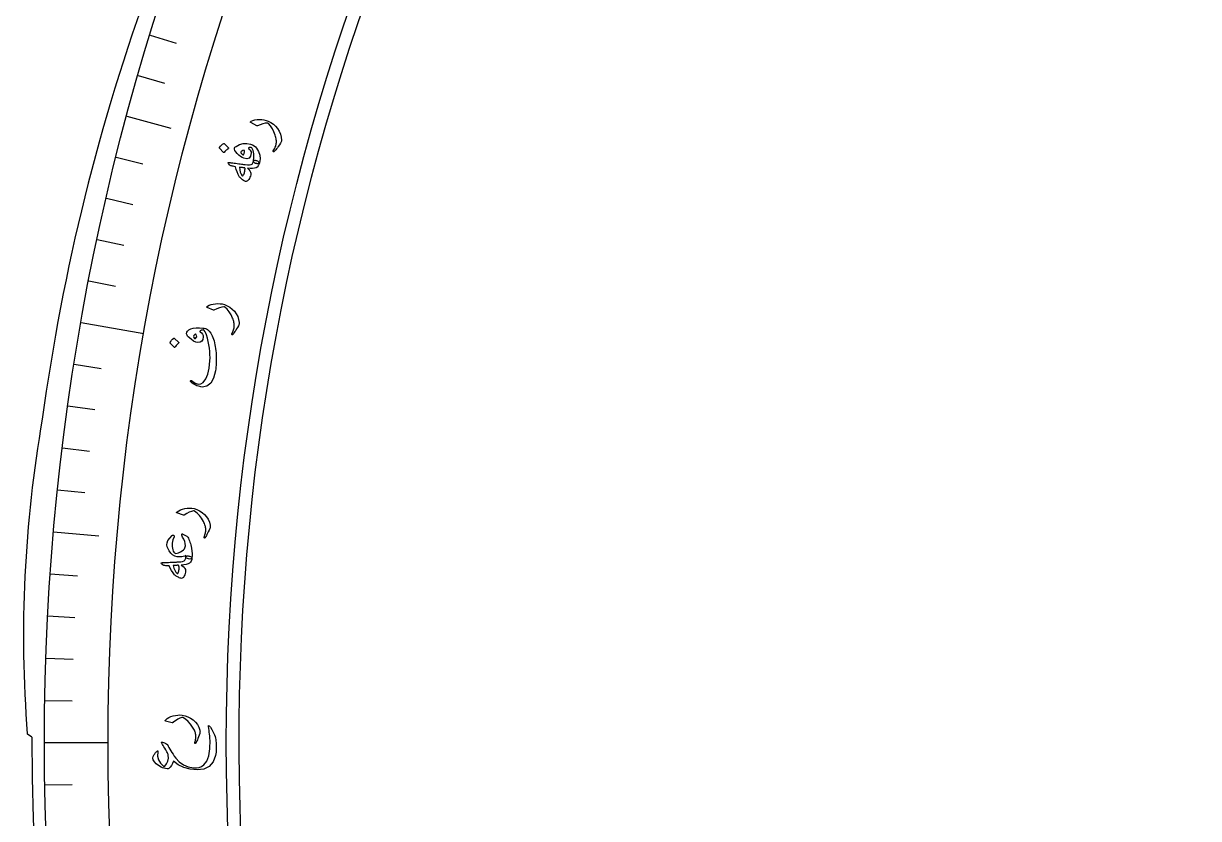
# Model space of a CAD drawing. Header units: millimetres. Extents: x -76 to 76, y -76 to 98.
# Drawn here: x -75.76 to -39.3, y -2.36 to 22.32 of the extents above; entities that cross this region are included whole.
import ezdxf

# ---------------------------------------------------------------- set-up
doc = ezdxf.new("R2010")
doc.units = ezdxf.units.MM
for name, color, linetype in [('CUT_INNER', 6, 'Continuous'), ('CUT_OUTER', 1, 'Continuous'), ('ENGRAVE', 7, 'Continuous'), ('ENGRAVE_FINE', 8, 'Continuous'), ('TEXT', 5, 'Continuous')]:
    doc.layers.add(name, color=color, linetype=linetype)

msp = doc.modelspace()

# ---------------------------------------------------------------- linework, layer by layer
at = {"layer": 'CUT_INNER'}
msp.add_arc((0.0001, -0.0002), 69.0824, 92.275255, 358.242372, dxfattribs=at)
at = {"layer": 'CUT_OUTER'}
msp.add_lwpolyline([(-75.4995, 0.1728), (-75.6405, 0.2668), (-75.6433, 0.2689)], dxfattribs=at)
for centre, radius, start, end in [((-11.0458, 1.3635), 64.7164, 159.857567, 172.293319), ((-36.7159, 3.312), 39.0462, 170.07474, 184.46995), ((0.0002, -0.0002), 75.4998, 179.868743, 0.000126)]:
    msp.add_arc(centre, radius, start, end, dxfattribs=at)
at = {"layer": 'ENGRAVE'}
for points in [[(-72.5555, 19.4412), (-71.1917, 19.0758)], [(-73.9738, 13.0436), (-72.0272, 12.7003)], [(-74.8291, 6.5467), (-73.4226, 6.4236)], [(-75.1149, 0), (-73.1384, 0)]]:
    msp.add_lwpolyline(points, dxfattribs=at)
for radius in [75.1149, 73.1384, 69.4676]:
    msp.add_circle((0, 0), radius, dxfattribs=at)
at = {"layer": 'ENGRAVE_FINE'}
for points in [[(-71.8328, 21.9615), (-71.0227, 21.7138)], [(-72.2051, 20.7045), (-71.3908, 20.471)], [(-72.8837, 18.172), (-72.0618, 17.967)], [(-73.1898, 16.8972), (-72.3644, 16.7066)], [(-73.4735, 15.6173), (-72.6449, 15.4412)], [(-73.7349, 14.3326), (-72.9033, 14.171)], [(-74.1902, 11.7506), (-73.3535, 11.618)], [(-74.3839, 10.454), (-73.5451, 10.3361)], [(-74.5551, 9.1542), (-73.7143, 9.051)], [(-74.7035, 7.8517), (-73.861, 7.7631)], [(-74.932, 5.2398), (-74.0869, 5.1807)], [(-75.012, 3.9312), (-74.1661, 3.8869)], [(-75.0692, 2.6215), (-74.2226, 2.5919)], [(-75.1035, 1.3109), (-74.2565, 1.2962)], [(-75.1035, -1.3109), (-74.2565, -1.2962)]]:
    msp.add_lwpolyline(points, dxfattribs=at)
at = {"layer": 'TEXT'}
for points in [[(-68.7121, 19.252), (-68.7154, 19.2542), (-68.7179, 19.2564), (-68.7196, 19.2586), (-68.7205, 19.261), (-68.7194, 19.2668), (-68.7149, 19.2731), (-68.707, 19.2798), (-68.6957, 19.287), (-68.6411, 19.3118), (-68.5812, 19.3295), (-68.5158, 19.3401), (-68.4449, 19.3437), (-68.3705, 19.341), (-68.299, 19.332), (-68.2304, 19.3167), (-68.1646, 19.2951), (-68.0821, 19.2524), (-68.0064, 19.1991), (-67.9374, 19.1353), (-67.8752, 19.061), (-67.8231, 18.9785), (-67.7864, 18.8907), (-67.765, 18.7976), (-67.759, 18.699), (-67.7605, 18.6735), (-67.7657, 18.649), (-67.7747, 18.6255), (-67.7876, 18.6031), (-67.8225, 18.5528), (-67.8545, 18.5075), (-67.8836, 18.4673), (-67.9098, 18.432), (-67.9331, 18.4019), (-67.9534, 18.377), (-67.9708, 18.3574), (-67.9853, 18.3431), (-67.9893, 18.3404), (-67.993, 18.3387), (-67.9965, 18.3381), (-67.9997, 18.3384), (-68.0035, 18.3398), (-68.0069, 18.3419), (-68.0098, 18.3448), (-68.0123, 18.3483), (-68.0138, 18.3523), (-68.0138, 18.3568), (-68.0124, 18.3617), (-68.0095, 18.367), (-67.9907, 18.399), (-67.9741, 18.43), (-67.9595, 18.4598), (-67.9469, 18.4886), (-67.9364, 18.5166), (-67.9277, 18.544), (-67.921, 18.5709), (-67.9162, 18.5972), (-67.9133, 18.624), (-67.9123, 18.6522), (-67.9133, 18.6819), (-67.9161, 18.7131), (-67.921, 18.7458), (-67.928, 18.7801), (-67.9372, 18.816), (-67.9485, 18.8534), (-67.9885, 18.9608), (-68.0375, 19.057), (-68.0956, 19.1421), (-68.1629, 19.216), (-68.1685, 19.2211), (-68.1757, 19.225), (-68.1842, 19.2277), (-68.1942, 19.2292), (-68.2573, 19.224), (-68.3301, 19.2084), (-68.4126, 19.1823), (-68.505, 19.1457), (-68.5105, 19.1446), (-68.5153, 19.1442), (-68.5192, 19.1448), (-68.5224, 19.1462)], [(-69.6748, 18.4578), (-69.6766, 18.4611), (-69.6772, 18.4651), (-69.6765, 18.4699), (-69.6745, 18.4755), (-69.6477, 18.5114), (-69.618, 18.544), (-69.5853, 18.5733), (-69.5497, 18.5993), (-69.5448, 18.6014), (-69.5403, 18.6018), (-69.5363, 18.6003), (-69.5328, 18.597), (-69.4036, 18.4588), (-69.4009, 18.4542), (-69.4012, 18.4493), (-69.4046, 18.4441), (-69.4111, 18.4387), (-69.4168, 18.434), (-69.4253, 18.4265), (-69.4368, 18.4162), (-69.4512, 18.403), (-69.4686, 18.3868), (-69.489, 18.3673), (-69.5126, 18.3444), (-69.5391, 18.3182), (-69.5433, 18.3148), (-69.5469, 18.3136), (-69.55, 18.3144), (-69.5525, 18.3173)], [(-69.2152, 18.4526), (-69.2093, 18.4662), (-69.199, 18.4802), (-69.1843, 18.4947), (-69.165, 18.5096), (-69.0586, 18.5669), (-68.948, 18.5969), (-68.8333, 18.5995), (-68.7145, 18.5749), (-68.6552, 18.5522), (-68.6044, 18.5249), (-68.5618, 18.4931), (-68.5276, 18.4568), (-68.4649, 18.352), (-68.4298, 18.2405), (-68.4223, 18.1221), (-68.4425, 17.9967), (-68.4486, 17.9852), (-68.4602, 17.9769), (-68.4772, 17.972), (-68.4996, 17.9704), (-68.5116, 17.9708), (-68.5237, 17.9721), (-68.5358, 17.9744), (-68.5479, 17.9777), (-68.5597, 17.9815), (-68.5709, 17.9856), (-68.5815, 17.99), (-68.5915, 17.9946), (-68.6082, 18.0048), (-68.6195, 18.0166), (-68.6256, 18.03), (-68.6263, 18.045), (-68.6109, 18.1686), (-68.6132, 18.2801), (-68.6333, 18.3796), (-68.6714, 18.4671), (-68.701, 18.4713), (-68.7249, 18.4733), (-68.7432, 18.4728), (-68.7558, 18.4701), (-68.7672, 18.4658), (-68.7752, 18.4611), (-68.7797, 18.456), (-68.7807, 18.4505), (-68.7805, 18.4465), (-68.7795, 18.4431), (-68.7778, 18.4403), (-68.7753, 18.4381), (-68.7403, 18.4077), (-68.7157, 18.3752), (-68.7014, 18.3405), (-68.6976, 18.3037), (-68.7158, 18.2048), (-68.7599, 18.1451), (-68.8298, 18.1246), (-68.9257, 18.1434), (-68.9777, 18.1659), (-69.0295, 18.1971), (-69.0812, 18.237), (-69.1328, 18.2857), (-69.1754, 18.3341), (-69.2033, 18.378), (-69.2166, 18.4175), (-69.2152, 18.4526)], [(-69.0128, 18.3263), (-69.0124, 18.3044), (-69.0015, 18.2844), (-68.98, 18.2662), (-68.9478, 18.2499), (-68.9424, 18.2486), (-68.9385, 18.248), (-68.936, 18.2481), (-68.935, 18.2487), (-68.9246, 18.268), (-68.9164, 18.2881), (-68.9104, 18.3091), (-68.9067, 18.331), (-68.9056, 18.3508), (-68.9072, 18.3678), (-68.9115, 18.3819), (-68.9185, 18.3932), (-68.9574, 18.379), (-68.9861, 18.3631), (-69.0045, 18.3455), (-69.0128, 18.3263)], [(-69.4051, 17.9792), (-69.4147, 17.9947), (-69.4138, 18.0046), (-69.4023, 18.009), (-69.3802, 18.008), (-69.3672, 18.0061), (-69.3491, 18.0037), (-69.326, 18.0009), (-69.2978, 17.9975), (-69.2643, 17.9935), (-69.2254, 17.9886), (-69.1809, 17.9828), (-69.131, 17.9761), (-69.0819, 17.9696), (-69.038, 17.9637), (-68.9992, 17.9584), (-68.9655, 17.9539), (-68.9371, 17.9499), (-68.9142, 17.9468), (-68.8966, 17.9443), (-68.8844, 17.9426), (-68.8073, 17.9336), (-68.7455, 17.9336), (-68.6991, 17.9425), (-68.6682, 17.9602), (-68.6541, 17.9748), (-68.6425, 17.9938), (-68.6332, 18.0172), (-68.6263, 18.045), (-68.6193, 18.0607), (-68.6079, 18.0712), (-68.5922, 18.0765), (-68.5721, 18.0765), (-68.5491, 18.0723), (-68.5264, 18.0655), (-68.5042, 18.0561), (-68.4824, 18.0441), (-68.4645, 18.0314), (-68.4518, 18.0193), (-68.4445, 18.0077), (-68.4425, 17.9967), (-68.457, 17.9436), (-68.4787, 17.9004), (-68.5076, 17.8668), (-68.5438, 17.843), (-68.5919, 17.8275), (-68.6518, 17.82), (-68.7235, 17.8204), (-68.8071, 17.8287), (-68.7657, 17.7872), (-68.7348, 17.7479), (-68.7145, 17.7109), (-68.7048, 17.6761), (-68.7048, 17.6499), (-68.7098, 17.6203), (-68.7198, 17.5874), (-68.7346, 17.5512), (-68.7537, 17.5138), (-68.7726, 17.4832), (-68.7915, 17.4593), (-68.8103, 17.4422), (-68.8312, 17.4299), (-68.8515, 17.4233), (-68.8712, 17.4226), (-68.8902, 17.4277), (-68.9128, 17.4384), (-68.9371, 17.4531), (-68.9631, 17.4718), (-68.9909, 17.4945), (-69.0183, 17.5189), (-69.0399, 17.5397), (-69.0556, 17.5567), (-69.0654, 17.5701), (-69.1015, 17.6399), (-69.1332, 17.7141), (-69.1604, 17.7927), (-69.1832, 17.8758), (-69.2231, 17.8832), (-69.2575, 17.89), (-69.2863, 17.8962), (-69.3095, 17.9018), (-69.3286, 17.908), (-69.3451, 17.916), (-69.3589, 17.9257), (-69.3701, 17.9373)], [(-69.0548, 17.8579), (-69.0485, 17.7771), (-69.0334, 17.706), (-69.0094, 17.6448), (-68.9767, 17.5933), (-68.9715, 17.5892), (-68.966, 17.5879), (-68.9604, 17.5896), (-68.9546, 17.5943), (-68.94, 17.6133), (-68.9271, 17.6346), (-68.916, 17.6583), (-68.9065, 17.6844), (-68.8987, 17.7128), (-68.8927, 17.7435), (-68.8883, 17.7765), (-68.8856, 17.812), (-68.8859, 17.8176), (-68.8874, 17.8239), (-68.8902, 17.8307), (-68.8941, 17.8382), (-68.9112, 17.8413), (-68.9291, 17.8442), (-68.9479, 17.847), (-68.9675, 17.8495), (-68.988, 17.8519), (-69.0094, 17.8541), (-69.0317, 17.8561), (-69.0548, 17.8579)], [(-70.0673, 13.5114), (-70.0708, 13.5133), (-70.0735, 13.5153), (-70.0754, 13.5174), (-70.0765, 13.5197), (-70.0758, 13.5256), (-70.0719, 13.5323), (-70.0645, 13.5396), (-70.0539, 13.5477), (-70.0015, 13.5769), (-69.9432, 13.5995), (-69.879, 13.6155), (-69.8087, 13.6249), (-69.7343, 13.6284), (-69.6623, 13.6253), (-69.5926, 13.6157), (-69.5253, 13.5996), (-69.4395, 13.5638), (-69.3597, 13.517), (-69.2857, 13.4591), (-69.2176, 13.3902), (-69.1588, 13.3123), (-69.115, 13.2278), (-69.086, 13.1368), (-69.0718, 13.0391), (-69.0712, 13.0135), (-69.0744, 12.9886), (-69.0815, 12.9645), (-69.0924, 12.9411), (-69.1231, 12.8881), (-69.1512, 12.8404), (-69.1769, 12.7978), (-69.2001, 12.7605), (-69.2208, 12.7286), (-69.239, 12.7021), (-69.2547, 12.6812), (-69.2679, 12.6657), (-69.2717, 12.6627), (-69.2753, 12.6607), (-69.2787, 12.6597), (-69.2819, 12.6598), (-69.2859, 12.6609), (-69.2894, 12.6627), (-69.2926, 12.6653), (-69.2953, 12.6686), (-69.2971, 12.6725), (-69.2975, 12.677), (-69.2965, 12.682), (-69.294, 12.6875), (-69.278, 12.7209), (-69.264, 12.7532), (-69.2519, 12.7841), (-69.2418, 12.8139), (-69.2335, 12.8426), (-69.2272, 12.8707), (-69.2227, 12.898), (-69.2201, 12.9246), (-69.2194, 12.9515), (-69.2208, 12.9797), (-69.2242, 13.0093), (-69.2296, 13.0401), (-69.2371, 13.0724), (-69.247, 13.1059), (-69.2591, 13.1409), (-69.2735, 13.1772), (-69.3222, 13.281), (-69.379, 13.3728), (-69.4439, 13.4528), (-69.517, 13.5209), (-69.5231, 13.5256), (-69.5305, 13.5289), (-69.5393, 13.5308), (-69.5494, 13.5315), (-69.6118, 13.5211), (-69.683, 13.4995), (-69.7632, 13.4667), (-69.8522, 13.4227), (-69.8576, 13.421), (-69.8623, 13.4203), (-69.8663, 13.4205), (-69.8695, 13.4217)], [(-70.7027, 12.6941), (-70.6982, 12.7364), (-70.6747, 12.7751), (-70.6323, 12.81), (-70.571, 12.8412), (-70.4942, 12.865), (-70.4055, 12.8775), (-70.3049, 12.8789), (-70.1924, 12.8692), (-70.1521, 12.863), (-70.1153, 12.8535), (-70.0821, 12.8405), (-70.0525, 12.8242), (-69.9963, 12.7756), (-69.9463, 12.7093), (-69.9023, 12.6256), (-69.8644, 12.5243), (-69.8483, 12.4681), (-69.834, 12.4106), (-69.8213, 12.3516), (-69.8103, 12.2913), (-69.801, 12.2294), (-69.7934, 12.1658), (-69.7876, 12.1006), (-69.7834, 12.0337), (-69.7808, 11.9669), (-69.7795, 11.9017), (-69.7797, 11.8383), (-69.7812, 11.7766), (-69.7843, 11.7165), (-69.7891, 11.6579), (-69.7956, 11.6008), (-69.8038, 11.5451), (-69.8606, 11.3168), (-69.9488, 11.1564), (-70.0689, 11.0637), (-70.2212, 11.0391), (-70.2551, 11.0429), (-70.2931, 11.0509), (-70.3353, 11.063), (-70.3816, 11.0793), (-70.4318, 11.1018), (-70.4795, 11.1295), (-70.5248, 11.1625), (-70.5677, 11.2008), (-70.5724, 11.2063), (-70.5755, 11.2123), (-70.5768, 11.2188), (-70.5765, 11.2259), (-70.5745, 11.2324), (-70.5709, 11.2373), (-70.5657, 11.2407), (-70.5589, 11.2424), (-70.5517, 11.2426), (-70.5452, 11.2413), (-70.5395, 11.2385), (-70.5346, 11.2342), (-70.4327, 11.1601), (-70.3411, 11.1264), (-70.2596, 11.1327), (-70.1884, 11.1791), (-70.1036, 11.2927), (-70.0402, 11.4417), (-69.9977, 11.6264), (-69.976, 11.8468), (-69.9735, 11.9447), (-69.9756, 12.0436), (-69.9822, 12.1435), (-69.9933, 12.2443), (-70.0089, 12.346), (-70.0291, 12.4485), (-70.0538, 12.5517), (-70.0831, 12.6558), (-70.1031, 12.7121), (-70.1277, 12.7563), (-70.1568, 12.7885), (-70.1906, 12.8086), (-70.2168, 12.8059), (-70.2418, 12.7986), (-70.2654, 12.7867), (-70.2877, 12.7703), (-70.289, 12.7681), (-70.2881, 12.765), (-70.285, 12.7609), (-70.2796, 12.7559), (-70.237, 12.7172), (-70.207, 12.6771), (-70.1895, 12.6355), (-70.1846, 12.5924), (-70.197, 12.5175), (-70.229, 12.4639), (-70.2809, 12.4314), (-70.3526, 12.4201), (-70.4122, 12.431), (-70.4815, 12.4639), (-70.5607, 12.5188), (-70.6495, 12.5958), (-70.6707, 12.6189), (-70.6867, 12.643), (-70.6973, 12.6681), (-70.7027, 12.6941)], [(-71.2136, 12.4001), (-71.2157, 12.4032), (-71.2167, 12.4071), (-71.2164, 12.412), (-71.2148, 12.4177), (-71.1913, 12.4559), (-71.1645, 12.4911), (-71.1344, 12.5232), (-71.1012, 12.5523), (-71.0964, 12.5548), (-71.092, 12.5556), (-71.0879, 12.5544), (-71.0842, 12.5515), (-70.9435, 12.4246), (-70.9404, 12.4203), (-70.9403, 12.4154), (-70.9433, 12.4099), (-70.9493, 12.4039), (-70.9545, 12.3987), (-70.9623, 12.3905), (-70.9729, 12.3792), (-70.9861, 12.3648), (-71.0021, 12.3471), (-71.0208, 12.3258), (-71.0422, 12.3009), (-71.0664, 12.2724), (-71.0703, 12.2687), (-71.0738, 12.2671), (-71.0769, 12.2676), (-71.0797, 12.2703)], [(-70.4056, 12.6644), (-70.4135, 12.6738), (-70.4225, 12.6777), (-70.4324, 12.6761), (-70.4433, 12.6691), (-70.4723, 12.6376), (-70.4834, 12.6072), (-70.4766, 12.5779), (-70.4518, 12.5498), (-70.4435, 12.5452), (-70.4358, 12.5432), (-70.4288, 12.5436), (-70.4223, 12.5467), (-70.3987, 12.5726), (-70.388, 12.6009), (-70.3903, 12.6315), (-70.4056, 12.6644)], [(-71.0013, 7.1279), (-71.0049, 7.1294), (-71.0078, 7.1312), (-71.0099, 7.1331), (-71.0111, 7.1352), (-71.0111, 7.1412), (-71.0077, 7.1482), (-71.0011, 7.1562), (-70.9911, 7.1651), (-70.9417, 7.199), (-70.8857, 7.2268), (-70.8231, 7.2485), (-70.7539, 7.2642), (-70.6802, 7.2744), (-70.6082, 7.2779), (-70.538, 7.2746), (-70.4695, 7.2646), (-70.3808, 7.2367), (-70.297, 7.1973), (-70.2181, 7.1463), (-70.1441, 7.0839), (-70.0785, 7.0116), (-70.0272, 6.9314), (-69.9901, 6.8434), (-69.9672, 6.7474), (-69.9642, 6.7219), (-69.9652, 6.6969), (-69.97, 6.6722), (-69.9789, 6.6479), (-70.0046, 6.5924), (-70.0283, 6.5423), (-70.05, 6.4976), (-70.0698, 6.4583), (-70.0875, 6.4246), (-70.1033, 6.3966), (-70.117, 6.3744), (-70.1288, 6.3578), (-70.1323, 6.3544), (-70.1357, 6.3521), (-70.139, 6.3509), (-70.1422, 6.3506), (-70.1462, 6.3514), (-70.1499, 6.3529), (-70.1533, 6.3552), (-70.1563, 6.3582), (-70.1585, 6.3619), (-70.1593, 6.3663), (-70.1587, 6.3714), (-70.1567, 6.3771), (-70.1438, 6.4119), (-70.1327, 6.4452), (-70.1235, 6.4772), (-70.1161, 6.5077), (-70.1105, 6.5371), (-70.1067, 6.5656), (-70.1047, 6.5932), (-70.1045, 6.62), (-70.1063, 6.6468), (-70.1102, 6.6748), (-70.1162, 6.7039), (-70.1244, 6.7342), (-70.1348, 6.7656), (-70.1477, 6.7981), (-70.1629, 6.8318), (-70.1805, 6.8667), (-70.2384, 6.9656), (-70.3032, 7.052), (-70.3751, 7.1258), (-70.4541, 7.187), (-70.4606, 7.1911), (-70.4682, 7.1937), (-70.4771, 7.1949), (-70.4873, 7.1946), (-70.5484, 7.1786), (-70.6175, 7.1507), (-70.6943, 7.1108), (-70.779, 7.0589), (-70.7842, 7.0568), (-70.7888, 7.0556), (-70.7928, 7.0555), (-70.7962, 7.0564)], [(-70.8178, 6.4754), (-70.6968, 6.4072), (-70.6849, 6.3988), (-70.6754, 6.391), (-70.6683, 6.3836), (-70.6635, 6.3767), (-70.644, 6.342), (-70.6262, 6.3052), (-70.61, 6.2661), (-70.5954, 6.2248), (-70.5822, 6.1815), (-70.5701, 6.1361), (-70.559, 6.0887), (-70.549, 6.0394), (-70.5346, 5.9475), (-70.5275, 5.8668), (-70.528, 5.7973), (-70.5359, 5.739), (-70.548, 5.7174), (-70.5695, 5.7043), (-70.6003, 5.6995), (-70.6405, 5.7032), (-70.6764, 5.7115), (-70.7026, 5.7214), (-70.7192, 5.7329), (-70.726, 5.746), (-70.7259, 5.7481), (-70.7257, 5.7502), (-70.7255, 5.7523), (-70.7254, 5.7544), (-70.7225, 5.7699), (-70.7207, 5.7852), (-70.72, 5.8003), (-70.7204, 5.8152), (-70.7602, 5.7929), (-70.8035, 5.7766), (-70.8503, 5.7664), (-70.9005, 5.7623), (-70.9894, 5.7683), (-71.0672, 5.7902), (-71.1339, 5.8279), (-71.1895, 5.8815), (-71.2399, 5.9488), (-71.2775, 6.0139), (-71.3023, 6.0765), (-71.3142, 6.1368), (-71.3086, 6.2003), (-71.2787, 6.2702), (-71.2247, 6.3464), (-71.1464, 6.4288), (-71.1346, 6.4378), (-71.1225, 6.4415), (-71.11, 6.4398), (-71.0973, 6.4328), (-71.0878, 6.4236), (-71.0832, 6.413), (-71.0835, 6.4009), (-71.0887, 6.3874), (-71.1262, 6.2907), (-71.1452, 6.192), (-71.1456, 6.0914), (-71.1276, 5.989), (-71.1142, 5.9479), (-71.0982, 5.9159), (-71.0796, 5.893), (-71.0583, 5.8791), (-71.0304, 5.8739), (-70.9937, 5.8791), (-70.9482, 5.8946), (-70.8939, 5.9206), (-70.8384, 5.953), (-70.7963, 5.9844), (-70.7675, 6.0147), (-70.752, 6.0441), (-70.7398, 6.1098), (-70.7416, 6.1769), (-70.7576, 6.2456), (-70.7877, 6.3159), (-70.8243, 6.3806), (-70.8414, 6.4139), (-70.8507, 6.4402), (-70.8521, 6.4594), (-70.8457, 6.4715), (-70.8388, 6.4761), (-70.8318, 6.4782), (-70.8248, 6.478), (-70.8178, 6.4754)], [(-71.4806, 5.5533), (-71.4928, 5.5668), (-71.4936, 5.5767), (-71.483, 5.5831), (-71.4611, 5.5859), (-71.448, 5.5864), (-71.4298, 5.5872), (-71.4065, 5.5884), (-71.3782, 5.5901), (-71.3445, 5.592), (-71.3053, 5.594), (-71.2606, 5.596), (-71.2102, 5.5982), (-71.1607, 5.6003), (-71.1164, 5.6022), (-71.0773, 5.6039), (-71.0434, 5.6052), (-71.0148, 5.6064), (-70.9916, 5.6072), (-70.9739, 5.6079), (-70.9616, 5.6083), (-70.8841, 5.613), (-70.8232, 5.6238), (-70.7791, 5.6406), (-70.7517, 5.6636), (-70.7405, 5.6803), (-70.7323, 5.7011), (-70.7273, 5.7258), (-70.7254, 5.7544), (-70.7212, 5.7711), (-70.7119, 5.7834), (-70.6973, 5.7913), (-70.6776, 5.7948), (-70.6541, 5.7948), (-70.6306, 5.792), (-70.6071, 5.7867), (-70.5835, 5.7787), (-70.5637, 5.7693), (-70.5491, 5.7595), (-70.5399, 5.7494), (-70.5359, 5.739), (-70.5409, 5.6842), (-70.5547, 5.6378), (-70.5773, 5.5997), (-70.6088, 5.5699), (-70.6534, 5.5462), (-70.7111, 5.5283), (-70.7818, 5.5162), (-70.8656, 5.5097), (-70.8175, 5.4761), (-70.7802, 5.4429), (-70.7537, 5.41), (-70.7381, 5.3774), (-70.7335, 5.3516), (-70.7333, 5.3216), (-70.7373, 5.2875), (-70.7456, 5.2492), (-70.7578, 5.209), (-70.7711, 5.1756), (-70.7855, 5.1488), (-70.801, 5.1287), (-70.8195, 5.1128), (-70.8383, 5.1028), (-70.8575, 5.0987), (-70.8771, 5.1004), (-70.9013, 5.107), (-70.9278, 5.1172), (-70.9567, 5.1311), (-70.988, 5.1486), (-71.0193, 5.1678), (-71.0441, 5.1844), (-71.0625, 5.1985), (-71.0745, 5.21), (-71.1223, 5.2723), (-71.1665, 5.3399), (-71.2071, 5.4125), (-71.244, 5.4903), (-71.2847, 5.4906), (-71.3197, 5.4913), (-71.3491, 5.4924), (-71.373, 5.4938), (-71.3929, 5.4965), (-71.4105, 5.5015), (-71.4258, 5.5087), (-71.4389, 5.5181)], [(-71.1145, 5.4951), (-71.0942, 5.4166), (-71.0668, 5.3493), (-71.0325, 5.2932), (-70.9913, 5.2483), (-70.9854, 5.2451), (-70.9799, 5.2448), (-70.9746, 5.2475), (-70.9697, 5.2531), (-70.9587, 5.2744), (-70.9497, 5.2977), (-70.9429, 5.3229), (-70.9381, 5.3502), (-70.9354, 5.3795), (-70.9348, 5.4109), (-70.9363, 5.4442), (-70.9399, 5.4795), (-70.9412, 5.4851), (-70.9438, 5.4909), (-70.9477, 5.4972), (-70.9528, 5.5038), (-70.9702, 5.5039), (-70.9883, 5.5037), (-71.0073, 5.5031), (-71.0271, 5.5022), (-71.0477, 5.5009), (-71.0692, 5.4993), (-71.0914, 5.4974), (-71.1145, 5.4951)], [(-71.355, 0.6701), (-71.3588, 0.6714), (-71.3618, 0.6729), (-71.3641, 0.6746), (-71.3655, 0.6766), (-71.366, 0.6826), (-71.3633, 0.6898), (-71.3574, 0.6984), (-71.3483, 0.7082), (-71.3021, 0.7464), (-71.2488, 0.7791), (-71.1885, 0.8064), (-71.121, 0.8284), (-71.0485, 0.8452), (-70.9771, 0.8551), (-70.9069, 0.8582), (-70.8378, 0.8545), (-70.7469, 0.8348), (-70.6599, 0.8031), (-70.5767, 0.7594), (-70.4973, 0.7039), (-70.4255, 0.6379), (-70.3672, 0.5627), (-70.3222, 0.4784), (-70.2908, 0.3848), (-70.2855, 0.3598), (-70.2841, 0.3347), (-70.2868, 0.3097), (-70.2933, 0.2847), (-70.3139, 0.2271), (-70.333, 0.175), (-70.3506, 0.1286), (-70.3667, 0.0877), (-70.3813, 0.0525), (-70.3945, 0.0232), (-70.4062, -0.0002), (-70.4164, -0.0178), (-70.4196, -0.0214), (-70.4227, -0.024), (-70.4259, -0.0256), (-70.4291, -0.0261), (-70.4331, -0.0257), (-70.437, -0.0246), (-70.4405, -0.0226), (-70.4438, -0.0199), (-70.4463, -0.0163), (-70.4475, -0.012), (-70.4474, -0.0069), (-70.4459, -0.001), (-70.4362, 0.0347), (-70.4282, 0.069), (-70.4219, 0.1016), (-70.4173, 0.1327), (-70.4144, 0.1625), (-70.4132, 0.1912), (-70.4137, 0.2189), (-70.416, 0.2455), (-70.4202, 0.2721), (-70.4266, 0.2996), (-70.4352, 0.3281), (-70.4461, 0.3574), (-70.4593, 0.3878), (-70.4751, 0.419), (-70.4933, 0.4512), (-70.514, 0.4844), (-70.5806, 0.5777), (-70.653, 0.6578), (-70.7313, 0.7248), (-70.8154, 0.7786), (-70.8222, 0.782), (-70.8301, 0.784), (-70.8391, 0.7843), (-70.8492, 0.7831), (-70.9086, 0.7617), (-70.9749, 0.7277), (-71.0478, 0.681), (-71.1274, 0.6216), (-71.1324, 0.619), (-71.1369, 0.6174), (-71.1409, 0.6169), (-71.1443, 0.6175)], [(-71.7362, -0.5375), (-71.7454, -0.5042), (-71.7451, -0.4678), (-71.7354, -0.4285), (-71.7161, -0.3862), (-71.7034, -0.3647), (-71.6907, -0.3449), (-71.6778, -0.3268), (-71.6647, -0.3105), (-71.6516, -0.2959), (-71.6387, -0.283), (-71.6259, -0.2718), (-71.6132, -0.2624), (-71.6008, -0.2561), (-71.5931, -0.2586), (-71.5902, -0.2699), (-71.5919, -0.29), (-71.5998, -0.4171), (-71.5715, -0.5347), (-71.5073, -0.6425), (-71.4071, -0.7406), (-71.4006, -0.7433), (-71.3939, -0.7431), (-71.3869, -0.74), (-71.3797, -0.7339), (-71.3227, -0.6561), (-71.2851, -0.5722), (-71.267, -0.4822), (-71.2684, -0.3859), (-71.2719, -0.3686), (-71.2802, -0.3463), (-71.2933, -0.319), (-71.3111, -0.2867), (-71.3472, -0.2279), (-71.379, -0.1758), (-71.4066, -0.1306), (-71.4299, -0.0922), (-71.4489, -0.0607), (-71.4637, -0.036), (-71.4743, -0.0183), (-71.4806, -0.0074), (-71.4855, 0.0081), (-71.4811, 0.0164), (-71.4675, 0.0176), (-71.4447, 0.0117), (-71.3848, -0.0113), (-71.3402, -0.0312), (-71.3109, -0.0483), (-71.2969, -0.0624), (-71.2762, -0.1059), (-71.2521, -0.152), (-71.2248, -0.2004), (-71.1941, -0.2514), (-71.16, -0.3048), (-71.1226, -0.3606), (-71.0818, -0.4189), (-71.0377, -0.4796), (-70.9281, -0.6009), (-70.7999, -0.6922), (-70.6532, -0.7537), (-70.488, -0.7854), (-70.3983, -0.786), (-70.315, -0.771), (-70.2383, -0.7404), (-70.168, -0.6944), (-70.0743, -0.5805), (-70.0108, -0.4139), (-69.9772, -0.1945), (-69.9729, 0.0779), (-69.9755, 0.12), (-69.9791, 0.1653), (-69.9837, 0.214), (-69.9893, 0.2658), (-69.9961, 0.3208), (-70.0041, 0.3788), (-70.0134, 0.4398), (-70.0239, 0.5039), (-70.025, 0.5149), (-70.0243, 0.5231), (-70.0218, 0.5284), (-70.0174, 0.5308), (-69.9961, 0.5204), (-69.9639, 0.479), (-69.9208, 0.4068), (-69.8667, 0.3037), (-69.837, 0.2412), (-69.8149, 0.1864), (-69.8003, 0.1395), (-69.7934, 0.1004), (-69.7824, -0.045), (-69.7806, -0.177), (-69.7881, -0.2956), (-69.805, -0.4008), (-69.8789, -0.5998), (-69.9981, -0.7405), (-70.1628, -0.8229), (-70.3733, -0.8468), (-70.5949, -0.8256), (-70.7907, -0.773), (-70.9606, -0.6888), (-71.1046, -0.5728), (-71.138, -0.6494), (-71.1719, -0.7117), (-71.2065, -0.7599), (-71.2418, -0.7938), (-71.2561, -0.8031), (-71.2717, -0.8095), (-71.2887, -0.813), (-71.307, -0.8136), (-71.3565, -0.8069), (-71.4033, -0.7961), (-71.4476, -0.7814), (-71.4892, -0.7626), (-71.5731, -0.7127), (-71.6423, -0.6585), (-71.6967, -0.6001), (-71.7362, -0.5375)]]:
    msp.add_lwpolyline(points, close=True, dxfattribs=at)

doc.saveas('drawing.dxf')
